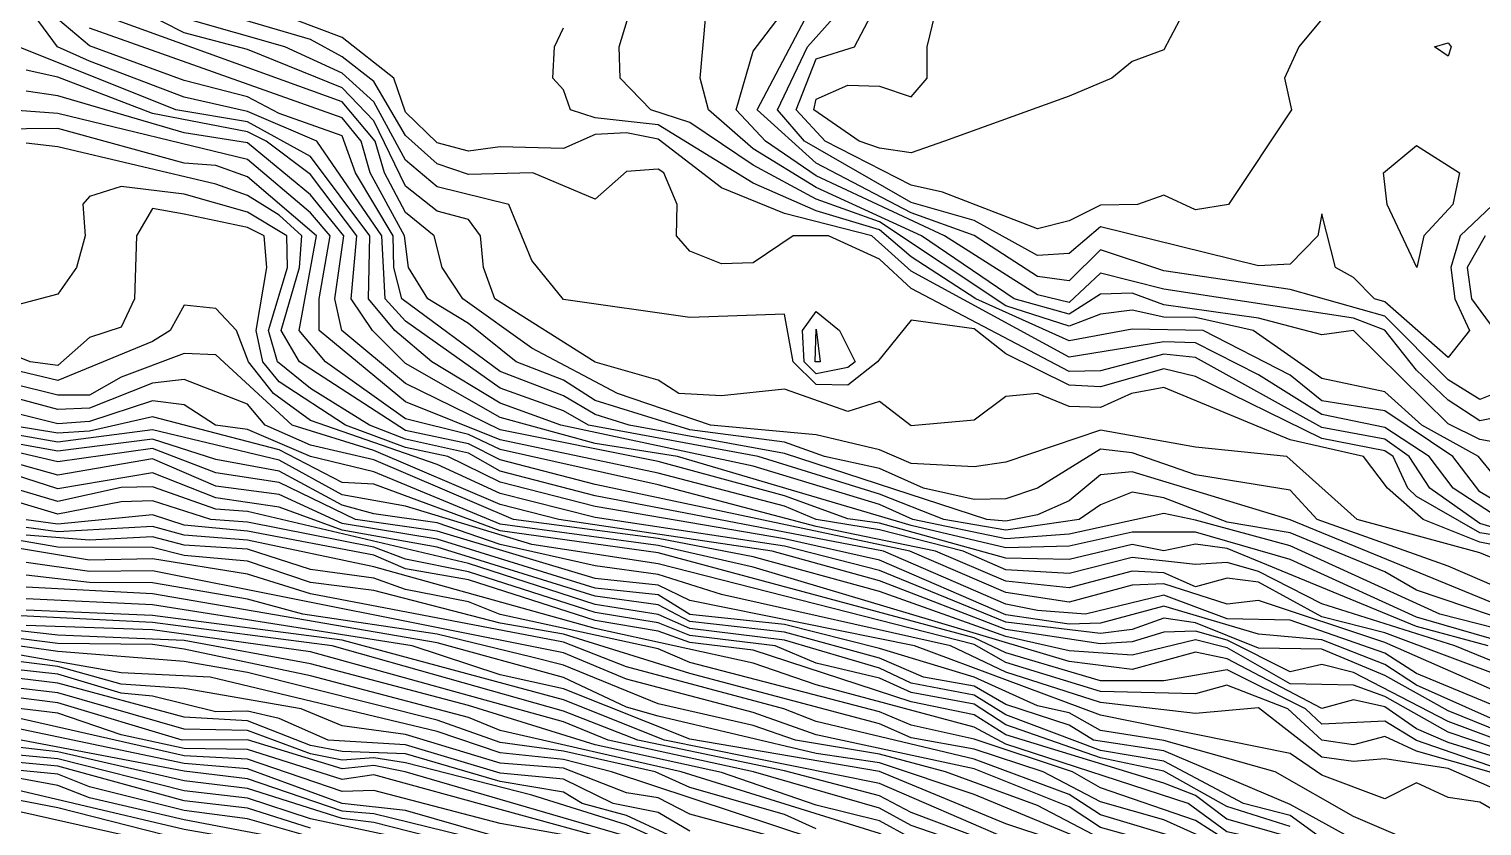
# Model space of a CAD drawing. Extents: x 2324165 to 2328366, y 427900 to 430978.
# Drawn here: x 2325860 to 2326943, y 428765 to 429358 of the extents above; entities that cross this region are included whole.
import ezdxf

# ---------------------------------------------------------------- set-up
doc = ezdxf.new("R2010")
doc.units = 0
doc.layers.add('contours', color=2, linetype='Continuous')

msp = doc.modelspace()

# ---------------------------------------------------------------- linework, layer by layer
at = {"layer": 'contours'}
for points in [[(2326959.5187, 429016.3062), (2326940.1733, 429039.7978), (2326898.0989, 429063.2896), (2326870.5437, 429088.095), (2326823.4557, 429097.9535), (2326772.2719, 429133.7652), (2326729.2798, 429143.4608), (2326705.7358, 429143.6742), (2326682.1917, 429148.8478), (2326658.6476, 429145.8653), (2326635.1034, 429136.9532), (2326588.0154, 429152.0949), (2326493.8398, 429214.678), (2326446.7518, 429231.6034), (2326399.6639, 429256.8425), (2326352.5761, 429288.5961), (2326323.5993, 429298.21), (2326300.7688, 429321.7017), (2326299.9123, 429345.1931), (2326321.2993, 429415.6669)], [(2326952.3814, 429086.7804), (2326941.176, 429082.4376), (2326917.632, 429097.0064), (2326870.5444, 429144.4924), (2326799.9124, 429164.358), (2326705.7362, 429178.1844), (2326658.6482, 429193.7461), (2326635.1038, 429170.7047), (2326611.5597, 429173.8613), (2326564.4719, 429204.5219), (2326517.3839, 429221.5175), (2326446.7521, 429258.318), (2326402.8394, 429298.2091), (2326464.5601, 429415.6652)], [(2326729.2827, 429387.921), (2326705.7381, 429342.7662), (2326682.1939, 429334.064), (2326666.8992, 429321.6974), (2326635.1054, 429308.3183), (2326542.3022, 429274.7161)], [(2326974.6222, 428969.3232), (2326941.1747, 428975.9207), (2326898.8714, 428992.8155), (2326872.38, 429016.3072), (2326854.434, 429039.7988), (2326799.9111, 429052.3545), (2326705.7351, 429091.1442), (2326681.5721, 429086.7835), (2326658.6468, 429076.3921), (2326635.1027, 429077.092), (2326611.5587, 429086.8377), (2326588.0146, 429084.4768), (2326564.4703, 429066.938), (2326517.3821, 429062.6262), (2326493.8382, 429080.7235), (2326470.294, 429073.4992), (2326423.206, 429090.0327), (2326376.1178, 429085.0706), (2326344.4624, 429086.7875), (2326329.0298, 429096.6096), (2326281.9417, 429110.2173), (2326207.3336, 429157.2632), (2326198.7998, 429180.7546), (2326196.5809, 429204.246), (2326187.7666, 429216.3271), (2326164.2226, 429222.5936), (2326140.6787, 429241.3771), (2326117.1352, 429290.0628), (2326093.5914, 429314.4646), (2326022.9594, 429343.0604), (2325975.8714, 429355.4314), (2325928.7835, 429379.3759)], [(2327035.3509, 428961.8608), (2326941.1749, 428990.0184), (2326904.0545, 429016.3068), (2326888.5399, 429039.7984), (2326870.5433, 429052.7713), (2326823.4553, 429061.4202), (2326729.2795, 429113.4912), (2326705.7354, 429116.1122), (2326658.6471, 429103.6831), (2326635.103, 429103.0792), (2326517.3833, 429165.0846), (2326493.8394, 429186.8957), (2326455.9355, 429204.243), (2326429.4864, 429204.2433), (2326399.663, 429184.0377), (2326376.1189, 429183.4266), (2326352.575, 429192.8274), (2326342.7574, 429204.2443), (2326343.1353, 429227.7357), (2326333.2362, 429251.2272), (2326329.0316, 429254.0486), (2326305.4875, 429252.2343), (2326281.9431, 429231.5241), (2326235.5895, 429251.2283), (2326187.767, 429249.8959), (2326164.223, 429257.8155), (2326140.6792, 429279.075), (2326117.1355, 429319.1733), (2326093.5917, 429337.6408), (2326070.0477, 429350.4455), (2325975.8717, 429378.238)], [(2326956.9938, 428992.8148), (2326921.2313, 429016.3066), (2326903.3579, 429039.7982), (2326870.5434, 429061.3638), (2326823.4554, 429071.1087), (2326776.3675, 429100.6772), (2326729.2796, 429124.5614), (2326705.7355, 429125.301), (2326635.1031, 429113.8336), (2326517.3834, 429177.8809), (2326488.2298, 429204.2426), (2326423.2076, 429220.9515), (2326376.1196, 429239.9269), (2326329.0319, 429276.4142), (2326305.4878, 429281.1299), (2326281.9437, 429279.8806), (2326258.3995, 429269.2631), (2326211.3113, 429270.5134), (2326187.7672, 429267.3874), (2326164.2232, 429273.6835), (2326140.6794, 429296.3088), (2326131.9755, 429321.7036), (2326093.5918, 429352.1526), (2326022.9599, 429378.6783)], [(2326988.2621, 428908.4657), (2326894.0861, 428940.1353), (2326870.5422, 428953.9978), (2326799.9102, 428982.9231), (2326752.8222, 428990.9914), (2326705.7342, 429009.09), (2326682.1901, 429013.2537), (2326658.6459, 429003.8812), (2326642.751, 428992.8185), (2326588.0134, 428984.9857), (2326541.8557, 428992.8197), (2326493.8374, 429011.705), (2326403.5492, 429039.804), (2326277.1863, 429063.2969), (2326258.3972, 429073.8724), (2326211.3092, 429090.8089), (2326140.6775, 429140.728), (2326125.6684, 429157.2641), (2326123.0621, 429204.2469), (2326074.6319, 429274.7216), (2326022.9589, 429296.9245), (2325975.8708, 429307.5709), (2325905.2389, 429334.3804), (2325881.4652, 429345.1979), (2325864.0592, 429368.6895)], [(2326988.2622, 428915.354), (2326799.9104, 428992.5711), (2326682.1903, 429028.4194), (2326658.6462, 429026.278), (2326635.1019, 429006.7985), (2326611.5577, 428996.4222), (2326588.0135, 428991.5544), (2326573.8561, 428992.8193), (2326423.2055, 429042.097), (2326307.3682, 429063.2965), (2326281.9413, 429071.1498), (2326258.3973, 429085.119), (2326211.3094, 429103.2695), (2326137.9885, 429157.264), (2326132.0637, 429180.7554), (2326131.4685, 429204.2468), (2326103.5652, 429251.2299), (2326093.591, 429278.8754), (2326046.503, 429295.5396), (2326022.959, 429307.7257), (2325975.871, 429320.0742), (2325905.239, 429345.7579), (2325881.6952, 429365.7628)], [(2326964.7186, 428958.34), (2326941.1746, 428967.9782), (2326849.89, 428992.8161), (2326797.2885, 429039.7994), (2326729.2787, 429046.9106), (2326658.6466, 429059.4777), (2326588.014, 429035.7142), (2326564.4699, 429032.1135), (2326517.3818, 429034.5928), (2326493.8378, 429044.7511), (2326446.7497, 429055.8843), (2326368.0234, 429063.2958), (2326298.7871, 429086.788), (2326234.8537, 429120.6553), (2326183.4807, 429157.2635), (2326168.0572, 429180.755), (2326162.188, 429204.2464), (2326140.6785, 429221.5654), (2326125.0061, 429251.2296), (2326118.2259, 429274.7211), (2326093.5913, 429304.0382), (2325915.0514, 429368.6889)], [(2326964.7188, 428979.1227), (2326941.1748, 428982.9696), (2326894.0869, 429010.127), (2326887.5799, 429016.307), (2326876.6197, 429039.7985), (2326870.5432, 429044.1787), (2326823.4552, 429053.2734), (2326729.2793, 429099.342), (2326705.7353, 429105.1621), (2326658.647, 429091.7879), (2326635.1029, 429092.9068), (2326588.015, 429116.32), (2326564.4711, 429134.8777), (2326517.383, 429141.3364), (2326492.3114, 429110.2771), (2326470.2943, 429093.0551), (2326446.7502, 429093.5249), (2326429.5032, 429110.2778), (2326423.2067, 429145.9483), (2326352.5744, 429143.3259), (2326258.3982, 429156.8393), (2326234.8544, 429185.7819), (2326217.6038, 429227.7372), (2326164.2228, 429240.8863), (2326140.6789, 429260.7635), (2326117.1354, 429304.1786), (2326093.5915, 429325.4348), (2326050.7884, 429345.196), (2325975.8715, 429366.3659)], [(2326964.7197, 429048.4004), (2326941.1756, 429052.5362), (2326917.6317, 429064.2656), (2326847.0002, 429133.8001), (2326823.4561, 429130.3812), (2326776.368, 429142.8677), (2326705.7359, 429152.8588), (2326682.1919, 429161.6283), (2326658.6478, 429160.7258), (2326635.1035, 429145.7809), (2326594.3514, 429157.2587), (2326525.1696, 429204.2422), (2326446.7519, 429240.2447), (2326399.664, 429269.0558), (2326366.6089, 429298.2095), (2326360.323, 429321.701), (2326364.5889, 429368.6837)], [(2326964.7199, 429071.2368), (2326941.1758, 429066.4811), (2326917.6319, 429081.7896), (2326894.088, 429104.0911), (2326870.5443, 429133.9848), (2326847.0003, 429142.8968), (2326705.736, 429164.4266), (2326658.648, 429176.3513), (2326635.1036, 429154.6085), (2326611.5596, 429160.4134), (2326542.3406, 429204.242), (2326446.752, 429248.8861), (2326408.9121, 429274.7177), (2326387.2037, 429298.2093), (2326399.6649, 429341.7884), (2326423.2093, 429372.4866)], [(2326933.612, 429133.7633), (2326917.6322, 429113.538), (2326870.5445, 429155), (2326862.6007, 429157.2555), (2326847.0007, 429173.2542), (2326833.5431, 429180.7472), (2326823.4571, 429220.6374), (2326820.4323, 429204.2387), (2326799.9126, 429183.081), (2326776.3685, 429181.8796), (2326658.6484, 429210.9921), (2326635.104, 429191.2154), (2326611.5599, 429189.5804), (2326564.4721, 429215.7176), (2326517.384, 429229.1792), (2326438.0521, 429274.7173), (2326417.9274, 429298.2089), (2326440.2061, 429345.1914), (2326461.4878, 429368.6825)], [(2326754.0574, 429227.7309), (2326729.2808, 429223.6231), (2326705.7368, 429234.5232), (2326686.0369, 429227.7317), (2326658.6486, 429227.0748), (2326635.1043, 429215.4448), (2326611.5602, 429209.5036), (2326540.9282, 429236.8825), (2326517.3842, 429241.9017), (2326453.4171, 429274.7171), (2326431.7907, 429298.2088), (2326446.753, 429336.1111), (2326475.1941, 429345.191), (2326487.7385, 429368.6822)], [(2326542.3022, 429274.7161), (2326517.3845, 429266.1247), (2326493.8404, 429269.587), (2326478.8203, 429274.7169), (2326444.9945, 429298.2086), (2326446.7527, 429306.0179), (2326470.2969, 429316.4548), (2326493.841, 429315.844), (2326517.3849, 429307.745), (2326529.3367, 429321.699), (2326529.3949, 429345.1904), (2326535.0761, 429368.6817)], [(2326826.0416, 429368.6783), (2326806.2532, 429345.1871), (2326795.7451, 429321.6959), (2326800.9785, 429298.2045), (2326754.0574, 429227.7309)], [(2326964.7184, 428937.8203), (2326917.6304, 428958.1509), (2326819.9351, 428992.8164), (2326799.9106, 429014.7061), (2326729.2785, 429026.2712), (2326682.1905, 429042.5357), (2326658.6464, 429045.3339), (2326611.5579, 429016.2948), (2326588.0137, 429008.3232), (2326564.4696, 429007.8674), (2326526.7076, 429016.3112), (2326493.8376, 429030.8892), (2326453.0037, 429039.8035), (2326423.2056, 429050.5522), (2326352.5734, 429059.6865), (2326281.9414, 429081.4549), (2326258.3975, 429096.6158), (2326223.23, 429110.2803), (2326187.7657, 429138.9917), (2326157.3359, 429157.2638), (2326142.8586, 429180.7553), (2326139.875, 429204.2467), (2326114.4042, 429251.2297), (2326107.76, 429274.7212), (2326093.5911, 429292.2923), (2325905.2392, 429358.9361)], [(2326975.942, 428992.8146), (2326941.1752, 429013.4223), (2326921.0191, 429039.798), (2326870.5436, 429073.8488), (2326823.4555, 429081.2564), (2326799.9116, 429100.3857), (2326735.1384, 429133.7656), (2326682.1916, 429134.6383), (2326635.1033, 429125.9951), (2326565.6766, 429157.259), (2326517.3836, 429188.6313), (2326493.8397, 429208.7748), (2326446.7517, 429222.9595), (2326399.6637, 429243.5211), (2326329.032, 429286.9071), (2326281.9439, 429292.1926), (2326263.665, 429298.2107), (2326258.4, 429313.0074), (2326250.5756, 429321.7023), (2326251.8591, 429345.1936), (2326258.4005, 429359.1586)], [(2327120.853, 428898.8474), (2327105.9823, 428888.1211), (2327058.8941, 428886.5818), (2327035.3501, 428890.8303), (2326911.4624, 428922.3412), (2326799.9101, 428973.2751), (2326729.2781, 428992.3405), (2326705.7341, 428997.4887), (2326635.1016, 428981.8808), (2326588.0134, 428978.417), (2326518.834, 428992.8199), (2326493.8373, 429004.1279), (2326399.6613, 429032.7549), (2326256.5507, 429063.2971), (2326211.3091, 429079.5353), (2326160.303, 429110.281), (2326132.7315, 429133.7727), (2326113.1719, 429157.2643), (2326114.2601, 429204.247), (2326070.0467, 429263.4824), (2326022.9588, 429289.3103), (2325969.5029, 429298.2142), (2325852.3212, 429345.1983)], [(2326919.753, 429345.1858), (2326917.6349, 429338.1477), (2326907.4486, 429345.1859), (2326917.635, 429347.992), (2326919.753, 429345.1858)], [(2327090.6387, 428875.3564), (2327058.894, 428876.2886), (2327011.8059, 428886.1553), (2326894.0859, 428920.0645), (2326799.91, 428963.0932), (2326729.278, 428983.4261), (2326682.1898, 428983.458), (2326635.1015, 428973.0324), (2326588.0133, 428971.8483), (2326517.3812, 428988.3219), (2326343.3528, 429039.8047), (2326281.941, 429049.6294), (2326211.309, 429068.8272), (2326140.6772, 429109.1671), (2326116.1501, 429133.7729), (2326100.2777, 429157.2644), (2326104.5125, 429204.2471), (2326070.0465, 429249.8525), (2326037.0269, 429274.722), (2326022.9587, 429281.6962), (2325952.3266, 429295.4403), (2325881.6947, 429322.4389), (2325858.1506, 429327.7616)], [(2326947.304, 428898.8495), (2326894.0858, 428913.161), (2326752.8219, 428971.2136), (2326729.2779, 428974.5117), (2326705.7337, 428969.5509), (2326682.1897, 428974.1638), (2326635.1014, 428963.188), (2326588.0132, 428964.0566), (2326493.8371, 428990.2607), (2326470.2931, 428993.4631), (2326423.2051, 429010.456), (2326329.029, 429036.049), (2326211.3089, 429059.7278), (2326140.677, 429094.2809), (2326093.3207, 429133.7731), (2326087.9795, 429157.2646), (2326094.7648, 429204.2472), (2326070.0464, 429234.8592), (2326022.9586, 429273.6662), (2325975.8705, 429281.1124), (2325881.6945, 429308.676), (2325858.1504, 429311.9437)], [(2326988.2617, 428871.8314), (2326922.4647, 428898.8497), (2326823.4537, 428929.9941), (2326776.3658, 428954.1143), (2326752.8218, 428960.9096), (2326729.2777, 428959.333), (2326682.1896, 428964.4737), (2326635.1013, 428952.6259), (2326588.0131, 428955.5036), (2326556.1606, 428969.3281), (2326493.8371, 428985.2186), (2326446.7938, 428992.8208), (2326423.205, 429002.774), (2326329.0289, 429027.3863), (2326211.3088, 429052.3462), (2326140.6768, 429080.4887), (2326076.3461, 429133.7733), (2326076.3237, 429157.2647), (2326084.6245, 429204.2474), (2326070.0462, 429221.4299), (2326022.9585, 429261.1062), (2325881.6943, 429295.4439), (2325811.0621, 429300.5815)], [(2327011.8056, 428855.6608), (2326870.5416, 428908.3659), (2326823.4536, 428920.3662), (2326776.3657, 428946.1687), (2326752.8217, 428949.1165), (2326729.2775, 428942.844), (2326705.7335, 428953.1559), (2326682.1895, 428954.3539), (2326635.1011, 428942.0397), (2326588.013, 428946.9506), (2326535.5936, 428969.3284), (2326446.7489, 428987.6381), (2326329.0288, 429018.7235), (2326211.3087, 429044.9646), (2326187.7647, 429056.3337), (2326140.6767, 429067.8047), (2326081.1662, 429110.2819), (2326061.5512, 429133.7735), (2326074.4305, 429204.2475), (2326022.9583, 429248.2607), (2325999.4143, 429256.611), (2325975.8703, 429258.4697), (2325881.6942, 429284.3157), (2325811.0619, 429283.5071)], [(2326964.7174, 428859.895), (2326870.5416, 428901.1848), (2326776.3656, 428932.6176), (2326752.8214, 428929.7443), (2326705.7334, 428944.9864), (2326682.1893, 428943.855), (2326635.101, 428931.4102), (2326588.0129, 428938.4315), (2326516.492, 428969.3286), (2326281.9407, 429018.8637), (2326211.3086, 429037.3058), (2326187.7647, 429049.3332), (2326140.6766, 429059.2139), (2326061.6961, 429110.2821), (2326048.0429, 429133.7737), (2326061.6773, 429180.7562), (2326063.5866, 429204.2476), (2326046.5021, 429219.7101), (2326022.9582, 429234.3648), (2325999.4142, 429242.6514), (2325881.6941, 429270.5431), (2325858.15, 429273.226)], [(2326894.2225, 429180.7465), (2326872.1412, 429227.7295), (2326869.3926, 429251.2209), (2326894.09, 429271.5356), (2326926.1044, 429251.2203), (2326920.982, 429227.7289), (2326899.4887, 429204.2378), (2326894.2225, 429180.7465)], [(2326988.2613, 428839.1373), (2326894.0854, 428878.1182), (2326870.5415, 428893.2506), (2326799.9095, 428917.7845), (2326752.8213, 428918.8266), (2326705.7333, 428936.6275), (2326647.3978, 428922.3443), (2326611.5568, 428924.9943), (2326588.0128, 428929.9176), (2326496.8169, 428969.3288), (2326281.9406, 429010.5987), (2326211.3085, 429029.0039), (2326187.7646, 429042.3327), (2326140.6765, 429052.8785), (2326113.9673, 429063.2988), (2326070.0447, 429090.5564), (2326045.4586, 429110.2823), (2326038.5342, 429133.7738), (2326052.7502, 429180.7564), (2326052.2523, 429204.2477), (2326022.958, 429221.8299), (2325975.87, 429235.4065), (2325928.7819, 429240.9778), (2325905.2377, 429233.5557), (2325900.2659, 429227.7409), (2325902.0104, 429204.2495), (2325895.7169, 429180.7582), (2325881.6928, 429160.705), (2325834.6044, 429148.4349)], [(2326964.7219, 429240.4875), (2326926.4687, 429204.2375), (2326919.5636, 429180.7462), (2326922.5892, 429157.2548), (2326933.612, 429133.7633)], [(2326988.2612, 428827.3784), (2326894.0853, 428869.5265), (2326870.5414, 428884.9537), (2326823.4534, 428903.2574), (2326776.3653, 428907.4508), (2326705.7332, 428928.2685), (2326658.6449, 428915.655), (2326635.1008, 428914.9893), (2326588.0127, 428921.754), (2326493.8368, 428962.7179), (2326423.2047, 428978.4389), (2326281.9405, 429002.5357), (2326211.3084, 429020.702), (2326172.2983, 429039.8067), (2326140.6764, 429046.5431), (2326096.0506, 429063.299), (2326046.5006, 429095.5519), (2326034.5422, 429110.2825), (2326029.5408, 429133.7739), (2326037.3373, 429180.7565), (2326035.4475, 429204.2479), (2326022.9579, 429210.5351), (2325975.8698, 429220.3477), (2325952.3258, 429224.5196), (2325940.4217, 429204.249), (2325938.6971, 429157.2663), (2325928.7807, 429136.3075), (2325905.2365, 429128.404), (2325881.6921, 429107.6422), (2325861.0681, 429110.2845), (2325834.6041, 429121.1359)], [(2326945.1572, 429204.2373), (2326931.7903, 429180.7461), (2326934.8873, 429157.2547), (2326952.2569, 429133.7631)], [(2326988.2611, 428821.7751), (2326917.6292, 428850.3878), (2326870.5413, 428876.6568), (2326823.4533, 428896.2803), (2326776.3652, 428897.1434), (2326729.2772, 428915.9263), (2326705.7331, 428919.3105), (2326682.1889, 428910.8347), (2326658.6448, 428907.9257), (2326588.0126, 428916.4084), (2326493.8367, 428954.9269), (2326423.2047, 428973.1208), (2326281.9404, 428994.4727), (2326211.3083, 429012.3594), (2326164.2204, 429033.817), (2326070.0444, 429066.6813), (2326042.4524, 429086.791), (2326023.6258, 429110.2826), (2326014.8557, 429133.7741), (2325999.4131, 429150.0699), (2325975.869, 429152.5325), (2325965.3015, 429133.7746), (2325952.3246, 429125.5616), (2325881.692, 429096.5093), (2325763.9719, 429124.5869)], [(2326475.6722, 429110.2773), (2326470.2944, 429106.0707), (2326446.7503, 429101.5148), (2326437.729, 429110.2777), (2326436.4993, 429133.7691), (2326446.7508, 429147.8214), (2326463.9825, 429133.7688), (2326475.6722, 429110.2773)], [(2326449.6944, 429110.2776), (2326445.9547, 429110.2776), (2326446.7507, 429134.7629), (2326449.6944, 429110.2776)], [(2326988.261, 428816.1718), (2326917.6291, 428842.4347), (2326846.9972, 428879.0022), (2326823.4532, 428884.9722), (2326799.909, 428879.5199), (2326752.8211, 428903.0348), (2326729.2771, 428909.6245), (2326705.733, 428908.8944), (2326682.1888, 428901.8524), (2326658.6447, 428900.1965), (2326588.0126, 428911.0627), (2326493.8366, 428947.1359), (2326414.002, 428969.3298), (2326254.8905, 428992.823), (2326211.3082, 429003.9712), (2326117.1323, 429044.2648), (2326056.3078, 429063.2995), (2325999.4127, 429115.7198), (2325975.8686, 429116.6887), (2325928.7802, 429098.8793), (2325905.236, 429085.5114), (2325881.6919, 429085.4348), (2325740.4278, 429120.5754)], [(2326988.261, 428810.5686), (2326917.629, 428834.4817), (2326870.5411, 428861.1135), (2326846.9971, 428869.5886), (2326799.9089, 428870.5547), (2326752.8211, 428897.1901), (2326729.277, 428903.3226), (2326682.1887, 428891.7436), (2326635.1006, 428895.0024), (2326588.0125, 428905.7171), (2326493.8365, 428939.1661), (2326399.6605, 428965.0822), (2326329.0284, 428978.6568), (2326221.2799, 428992.8234), (2326117.1322, 429037.4763), (2326070.0442, 429048.4143), (2326036.2219, 429063.2997), (2326022.9564, 429078.8896), (2325975.8684, 429097.1297), (2325952.3243, 429094.3745), (2325905.2359, 429075.7405), (2325881.6918, 429074.7605), (2325740.4277, 429112.9498)], [(2327088.7058, 428757.8996), (2327082.4367, 428755.0286), (2327058.8926, 428756.0181), (2326964.7164, 428768.5723), (2326941.1724, 428782.1993), (2326917.6284, 428785.7672), (2326894.0844, 428796.618), (2326870.5402, 428784.652), (2326823.4522, 428802.3253), (2326799.9083, 428818.4781), (2326658.6441, 428847.0718), (2326519.9984, 428898.8545), (2326352.5719, 428932.537), (2326329.028, 428943.9808), (2326281.9398, 428948.9931), (2326164.2198, 428984.3157), (2326103.3719, 428992.8248), (2326046.4998, 429020.4723), (2325999.4117, 429027.6594), (2325952.3237, 429045.687), (2325881.6913, 429035.9018), (2325716.8831, 429074.473)], [(2326988.2609, 428804.9653), (2326917.6289, 428826.8628), (2326894.0849, 428836.831), (2326870.541, 428853.3864), (2326846.997, 428858.4751), (2326823.4528, 428852.157), (2326752.821, 428889.0981), (2326729.2769, 428894.1101), (2326682.1886, 428881.0701), (2326635.1005, 428887.0369), (2326399.6604, 428957.3941), (2326329.0283, 428973.5697), (2326211.308, 428989.4455), (2326117.1321, 429028.3731), (2326070.0441, 429039.7333), (2326022.9561, 429060.0587), (2325999.1327, 429063.3001), (2325975.8682, 429078.3357), (2325952.3241, 429081.4321), (2325905.2358, 429065.9695), (2325881.6916, 429064.0862), (2325811.0596, 429081.8385)], [(2327106.1225, 428781.3907), (2327082.4369, 428775.3405), (2327058.8928, 428774.4923), (2326988.2607, 428786.351), (2326948.1463, 428804.884), (2326894.0847, 428820.2142), (2326870.5407, 428831.2735), (2326846.9966, 428824.9492), (2326823.4525, 428828.5719), (2326798.253, 428851.8685), (2326752.8207, 428869.5082), (2326729.2766, 428862.9246), (2326658.6443, 428864.6611), (2326588.0123, 428886.4224), (2326564.4684, 428899.6542), (2326329.0282, 428959.9206), (2326234.852, 428974.2434), (2326140.6759, 429002.8559), (2326093.5878, 429011.2485), (2326046.5, 429037.2218), (2325952.3239, 429059.7554), (2325881.6915, 429050.5107), (2325811.0593, 429062.9001)], [(2327156.6536, 428804.8815), (2327105.9812, 428788.2038), (2327082.437, 428784.2011), (2327058.8929, 428783.1502), (2326988.2608, 428795.6854), (2326894.0848, 428828.2421), (2326870.5409, 428842.6928), (2326823.4527, 428840.304), (2326811.2661, 428851.8683), (2326752.8209, 428881.0061), (2326705.7326, 428872.7089), (2326658.6444, 428872.7806), (2326588.0124, 428893.6664), (2326564.4684, 428904.6509), (2326329.0282, 428967.986), (2326211.308, 428984.4114), (2326117.132, 429019.2698), (2326093.5879, 429020.3908), (2326046.5001, 429044.9091), (2325952.324, 429069.3122), (2325905.2357, 429058.6334), (2325881.6916, 429057.1501), (2325834.6035, 429064.9943)], [(2326894.0839, 428751.5891), (2326846.996, 428771.682), (2326788.6355, 428804.8858), (2326705.7321, 428828.2567), (2326658.644, 428835.7725), (2326635.1, 428848.8129), (2326611.556, 428854.1197), (2326564.4681, 428875.4944), (2326493.8361, 428896.8746), (2326423.204, 428914.6462), (2326352.5718, 428922.0373), (2326329.0279, 428936.6668), (2326281.9398, 428941.7852), (2326164.2197, 428978.2766), (2326093.5876, 428990.0051), (2326046.4997, 429011.5595), (2325999.4116, 429017.7632), (2325952.3236, 429038.0941), (2325881.6912, 429025.8378), (2325787.5151, 429052.2244)], [(2326988.2606, 428776.3587), (2326917.6286, 428807.3197), (2326870.5406, 428814.5921), (2326846.9964, 428812.486), (2326823.4524, 428815.7662), (2326776.3646, 428852.5637), (2326729.2764, 428848.3907), (2326658.6442, 428856.5416), (2326588.0122, 428879.1783), (2326546.7402, 428898.8541), (2326376.1161, 428937.1332), (2326329.0281, 428951.8552), (2326281.94, 428958.4472), (2326211.3079, 428974.3433), (2326164.2199, 428990.3549), (2326117.1318, 428997.2341), (2326093.5878, 429003.6847), (2326046.4999, 429028.847), (2325999.4118, 429037.5557), (2325952.3238, 429052.7212), (2325881.6914, 429043.8712), (2325811.0593, 429056.4936)], [(2326840.963, 428757.9025), (2326799.9079, 428780.6104), (2326705.732, 428820.6024), (2326653.4697, 428828.3788), (2326635.0999, 428839.6377), (2326588.0119, 428855.1755), (2326564.468, 428868.7101), (2326526.7597, 428875.363), (2326493.836, 428889.5115), (2326423.2039, 428908.839), (2326352.5717, 428916.8427), (2326329.0278, 428929.3529), (2326281.9397, 428935.7015), (2326164.2197, 428972.2375), (2326093.5875, 428985.0075), (2326046.4996, 429002.1166), (2325999.4115, 429009.0611), (2325952.3235, 429027.6624), (2325881.6911, 429015.8045), (2325787.5151, 429046.0593)], [(2326823.4517, 428755.2023), (2326799.9078, 428772.3248), (2326765.1208, 428781.3947), (2326705.7319, 428812.9481), (2326658.6438, 428820.8349), (2326588.0118, 428847.3932), (2326564.4679, 428861.9493), (2326517.3798, 428870.8442), (2326493.8359, 428882.1484), (2326423.2039, 428903.0318), (2326352.5717, 428911.6481), (2326329.0277, 428922.0857), (2326281.9396, 428929.6178), (2326187.7636, 428959.9987), (2326022.9554, 428998.8322), (2325999.4114, 429000.5634), (2325952.3234, 429017.2307), (2325928.7793, 429016.6608), (2325881.691, 429006.3101), (2325811.0589, 429027.1588)], [(2326799.9077, 428764.0392), (2326752.8197, 428779.1057), (2326705.7318, 428805.2938), (2326658.6437, 428815.2287), (2326588.0118, 428839.8694), (2326564.4678, 428855.1884), (2326517.3798, 428863.914), (2326493.8358, 428874.71), (2326446.7477, 428885.8929), (2326416.0515, 428898.8557), (2326352.5716, 428906.4535), (2326329.0276, 428915.8768), (2326281.9395, 428923.534), (2326187.7635, 428953.9546), (2326140.6755, 428963.3247), (2326117.1315, 428972.2713), (2326022.9553, 428990.8869), (2325995.5859, 428992.8261), (2325952.3232, 429006.7695), (2325928.7791, 429006.1519), (2325881.6909, 428996.8156), (2325811.0588, 429018.0954)], [(2327109.5314, 428640.4425), (2327058.8912, 428637.7362), (2327011.8033, 428657.0193), (2326898.7475, 428687.4277), (2326830.66, 428734.4112), (2326799.9075, 428749.6422), (2326752.8195, 428760.2826), (2326723.7747, 428781.3952), (2326588.0116, 428825.3828), (2326564.4676, 428838.2214), (2326446.7476, 428869.5954), (2326399.6596, 428885.9261), (2326281.9394, 428911.5676), (2326117.1313, 428957.7568), (2326022.9552, 428977.5462), (2325975.867, 428981.3294), (2325952.323, 428987.644), (2325881.6907, 428983.7939), (2325858.1466, 428986.9151)], [(2326799.9076, 428756.2015), (2326752.8196, 428769.6942), (2326729.2757, 428787.3287), (2326705.7317, 428796.4451), (2326588.0117, 428832.3455), (2326564.4677, 428847.2649), (2326517.3797, 428856.9838), (2326399.6597, 428895.4589), (2326352.5716, 428901.2589), (2326329.0276, 428909.6678), (2326281.9395, 428917.54), (2326187.7635, 428947.9106), (2326140.6754, 428956.1358), (2326117.1314, 428966.392), (2326022.9553, 428984.2166), (2325975.8671, 428988.8009), (2325952.3231, 428996.3054), (2325881.6908, 428989.5115), (2325858.1467, 428992.5679)], [(2326752.8193, 428747.9312), (2326705.7314, 428769.0076), (2326658.6434, 428782.44), (2326615.7548, 428804.8879), (2326564.4674, 428821.7093), (2326517.3794, 428830.1653), (2326493.8354, 428840.7705), (2326352.5713, 428878.21), (2326258.3953, 428907.3924), (2326211.3072, 428915.6492), (2326117.1311, 428939.9445), (2326070.043, 428946.0623), (2326022.955, 428961.8821), (2325975.8669, 428966.0643), (2325952.3228, 428972.1167), (2325881.6906, 428972.3587), (2325811.0584, 428984.4728)], [(2327085.3947, 428616.9514), (2327035.3469, 428618.6996), (2326988.2589, 428631.5732), (2326870.539, 428681.5164), (2326847.7358, 428687.4283), (2326799.9073, 428728.2155), (2326786.919, 428734.4117), (2326658.6432, 428772.8451), (2326635.0993, 428787.8967), (2326564.4674, 428814.3931), (2326446.7472, 428842.3814), (2326422.6315, 428851.8729), (2326305.4832, 428883.1526), (2326258.3952, 428901.4637), (2326070.0429, 428937.6229), (2326022.9549, 428952.1901), (2325952.3227, 428963.6117), (2325905.2345, 428962.4823), (2325811.0584, 428978.2538)], [(2326752.8194, 428753.6387), (2326729.2755, 428768.7269), (2326658.6435, 428792.8546), (2326637.6776, 428804.8876), (2326564.4675, 428829.1778), (2326517.3795, 428839.7599), (2326493.8355, 428849.6083), (2326352.5714, 428886.3465), (2326329.0274, 428896.4905), (2326211.3073, 428922.1366), (2326187.7633, 428931.593), (2326140.6752, 428940.8245), (2326117.1312, 428949.1216), (2326070.0431, 428955.6723), (2326022.9551, 428970.8759), (2325975.8669, 428973.8579), (2325952.3229, 428979.8803), (2325905.2347, 428977.4113), (2325858.1466, 428981.2623)], [(2327112.2527, 428616.9511), (2327035.3468, 428613.1122), (2326988.2588, 428621.7967), (2326870.5389, 428675.3159), (2326835.0528, 428687.4284), (2326799.9072, 428719.0765), (2326776.3632, 428730.5524), (2326658.6431, 428763.3415), (2326635.0992, 428778.7541), (2326564.4673, 428807.077), (2326446.7471, 428832.5513), (2326399.6591, 428849.1633), (2326305.4831, 428873.8221), (2326258.3951, 428893.6588), (2325952.3226, 428954.6929), (2325905.2344, 428954.2544), (2325858.1463, 428960.9391)], [(2326658.643, 428755.2338), (2326611.5551, 428779.7899), (2326543.0751, 428804.8887), (2326493.8351, 428818.1015), (2326431.2852, 428828.3814), (2326399.659, 428839.4415), (2326329.0269, 428855.4834), (2326258.395, 428884.3823), (2326234.851, 428890.3414), (2326164.2189, 428907.3763), (2326064.2432, 428922.3512), (2326022.9547, 428933.4495), (2325952.3225, 428945.7793), (2325905.2343, 428946.0266), (2325858.1462, 428951.5066)], [(2327197.4019, 428616.9501), (2327035.3467, 428598.5793), (2326988.2585, 428602.9699), (2326936.9367, 428616.9531), (2326894.0825, 428635.2182), (2326870.5387, 428653.4292), (2326823.4507, 428673.9117), (2326776.3629, 428704.233), (2326695.3245, 428734.4128), (2326658.6429, 428742.7508), (2326588.0109, 428766.0421), (2326493.835, 428805.2372), (2326352.5707, 428829.2134), (2326258.3948, 428866.8076), (2326211.3067, 428877.1101), (2326145.7269, 428898.8588), (2325952.3223, 428929.2664), (2325858.146, 428933.8242)], [(2327163.0607, 428616.9505), (2327105.9791, 428608.3251), (2327035.3467, 428603.4236), (2326988.2586, 428608.5529), (2326894.0827, 428644.5797), (2326870.5388, 428662.4502), (2326823.4508, 428680.4778), (2326799.9069, 428700.6713), (2326776.363, 428713.3606), (2326718.6674, 428734.4125), (2326658.643, 428748.9923), (2326564.4671, 428788.0536), (2326493.8351, 428811.6693), (2326446.747, 428818.5362), (2326329.0268, 428846.3071), (2326305.4828, 428853.0425), (2326258.3949, 428875.1325), (2326164.2188, 428901.1153), (2325952.3224, 428937.5229), (2325858.1461, 428942.4118)], [(2327053.8102, 428593.4604), (2327035.3465, 428587.0542), (2326988.2584, 428591.2735), (2326894.0823, 428616.6432), (2326870.5385, 428635.3949), (2326823.4506, 428659.5667), (2326799.9067, 428677.8108), (2326729.2747, 428701.5361), (2326635.0988, 428739.1687), (2326588.0107, 428747.9673), (2326517.3787, 428774.5463), (2326493.8348, 428786.9812), (2326423.2027, 428805.6924), (2326313.7434, 428828.3828), (2326258.3946, 428850.2096), (2326086.1917, 428898.8595), (2325952.3222, 428916.0676), (2325829.0369, 428922.3539)], [(2327258.6612, 428616.9494), (2327035.3466, 428593.735), (2326988.2585, 428597.387), (2326917.6264, 428615.7471), (2326894.0824, 428625.8612), (2326870.5386, 428644.4081), (2326823.4506, 428667.3456), (2326799.9068, 428683.9409), (2326752.8188, 428704.5964), (2326729.2748, 428709.598), (2326682.1868, 428730.8984), (2326635.0988, 428746.0621), (2326588.0108, 428755.4645), (2326493.8349, 428796.1841), (2326333.7535, 428828.3825), (2326258.3947, 428858.4826), (2326093.5866, 428902.9475), (2325952.3222, 428921.4735), (2325858.1459, 428925.2366)], [(2326517.3785, 428755.5035), (2326493.8346, 428768.3149), (2326446.7465, 428780.1071), (2326376.1145, 428804.3966), (2326281.9384, 428824.9301), (2326187.7624, 428854.3783), (2326070.0423, 428885.3048), (2325975.8661, 428902.716), (2325881.6898, 428906.8174), (2325811.0576, 428914.7057)], [(2327101.8902, 428593.4598), (2327058.8906, 428588.2274), (2327035.3465, 428580.2631), (2326988.2583, 428583.903), (2326894.0823, 428610.1807), (2326870.5384, 428626.3879), (2326823.4505, 428650.479), (2326799.9066, 428671.6806), (2326705.7306, 428701.787), (2326635.0987, 428731.6701), (2326588.0106, 428740.4701), (2326517.3786, 428764.7933), (2326493.8347, 428777.7047), (2326399.9525, 428804.8904), (2326291.6468, 428828.383), (2326258.3945, 428842.1361), (2326070.0424, 428894.2933), (2325952.3221, 428910.6618), (2325858.1458, 428913.8246)], [(2326446.7462, 428754.5333), (2326294.1801, 428804.8916), (2326258.3942, 428813.9884), (2326211.306, 428819.0195), (2326164.2181, 428835.0172), (2325995.1033, 428875.3692), (2325928.7777, 428878.7046), (2325811.0574, 428899.1953)], [(2326446.7463, 428762.4033), (2326423.2023, 428773.0174), (2326352.5703, 428793.2419), (2326326.8451, 428804.8912), (2326258.3942, 428820.2565), (2326211.3061, 428826.6922), (2326164.2182, 428843.5126), (2326022.954, 428878.9806), (2325975.8659, 428887.1908), (2325881.6897, 428894.6233), (2325811.0575, 428904.3655)], [(2327046.0245, 428569.9691), (2327035.3463, 428566.4037), (2326988.2581, 428569.0236), (2326941.1701, 428579.7937), (2326894.0821, 428597.2556), (2326823.4503, 428633.7793), (2326799.9064, 428657.7192), (2326787.7067, 428663.9376), (2326697.8496, 428687.43), (2326635.0985, 428713.9811), (2326588.0104, 428724.3795), (2326564.4664, 428736.0471), (2326517.3784, 428747.3269), (2326493.8344, 428758.9252), (2326346.1656, 428804.891), (2326211.3062, 428835.5921), (2326187.7623, 428845.4187), (2326070.0422, 428876.3163), (2325975.866, 428896.4085), (2325952.322, 428899.8501), (2325881.6897, 428900.4634), (2325811.0576, 428909.5356)], [(2326446.7461, 428747.6768), (2326352.5701, 428773.3978), (2326329.0261, 428785.6367), (2326305.4821, 428789.2817), (2326258.3941, 428807.7203), (2326211.306, 428811.3468), (2326140.6739, 428832.5939), (2326093.5858, 428839.0675), (2326063.0428, 428851.8771), (2325975.8657, 428866.9869), (2325928.7776, 428870.3304), (2325881.6895, 428883.2892), (2325811.0574, 428892.3224)], [(2326336.3277, 428757.9084), (2326305.4819, 428772.4271), (2326272.2772, 428781.4005), (2326258.3939, 428789.7611), (2326211.3058, 428797.6064), (2326140.6738, 428818.3352), (2326093.5856, 428819.9497), (2326070.0416, 428824.5554), (2326022.9536, 428842.8911), (2325975.8654, 428845.6124), (2325881.6894, 428870.9809), (2325787.5131, 428882.3975)], [(2326352.5699, 428760.6401), (2326329.026, 428774.6451), (2326295.4804, 428781.4002), (2326258.394, 428799.5307), (2326211.3059, 428803.8941), (2326140.6738, 428825.0756), (2326082.9947, 428828.3855), (2326046.4977, 428844.6162), (2326022.9537, 428850.0073), (2325999.4096, 428849.5458), (2325952.3215, 428861.2648), (2325928.7775, 428863.3941), (2325881.6895, 428877.6222), (2325811.0573, 428885.3324)], [(2326329.0257, 428749.9824), (2326140.5059, 428804.8934), (2326117.1296, 428809.5151), (2326093.5855, 428807.131), (2326022.9534, 428828.6586), (2325974.2015, 428828.3867), (2325881.6892, 428856.4137), (2325763.9689, 428871.2927)], [(2327012.0724, 428522.9868), (2326964.7135, 428518.603), (2326894.0814, 428536.0784), (2326823.4497, 428587.3067), (2326776.3618, 428613.4867), (2326752.8178, 428620.3294), (2326729.2739, 428638.8788), (2326705.7298, 428637.3415), (2326658.6419, 428657.3308), (2326564.4658, 428684.139), (2326534.5105, 428687.432), (2326399.6579, 428743.7085), (2326329.0258, 428754.7957), (2326305.4818, 428765.5181), (2326234.8498, 428787.553), (2326140.6737, 428811.5948), (2326117.1296, 428815.2423), (2326093.5855, 428813.5404), (2326070.0415, 428818.3109), (2326022.9535, 428835.7749), (2325975.8653, 428836.7461), (2325881.6893, 428863.6973), (2325782.2058, 428875.3717)], [(2326305.4816, 428750.941), (2326117.1295, 428802.6373), (2326093.5854, 428799.1134), (2326022.9533, 428821.4471), (2325975.8652, 428822.3855), (2325928.7771, 428832.482), (2325881.6891, 428848.6818), (2325763.9688, 428862.8018)], [(2326258.3935, 428757.9539), (2326211.3054, 428766.3969), (2326117.1294, 428790.9511), (2326093.5853, 428790.2336), (2326022.9533, 428814.2318), (2325975.8651, 428816.7088), (2325834.6009, 428848.8514)], [(2326305.4812, 428719.1237), (2326117.1291, 428767.1797), (2326093.585, 428770.0427), (2326022.953, 428792.5185), (2325975.8649, 428798.1137), (2325881.6888, 428819.83), (2325740.4244, 428835.8491)], [(2327085.5229, 428499.4946), (2327011.8014, 428496.0745), (2326941.1692, 428502.6178), (2326894.0811, 428513.225), (2326846.9932, 428536.8922), (2326799.9055, 428573.7964), (2326729.2736, 428607.0989), (2326658.6415, 428625.2244), (2326625.9625, 428640.4481), (2326588.0096, 428651.9668), (2326564.4656, 428665.9696), (2326517.3775, 428672.2371), (2326493.8335, 428681.1359), (2326446.7454, 428688.3457), (2326406.0129, 428710.9248), (2326334.5734, 428734.417), (2326305.4814, 428735.4333), (2326258.3934, 428749.0631), (2326203.887, 428757.9099), (2326140.6733, 428775.9782), (2326093.5852, 428781.3715), (2326022.9532, 428807.0165), (2325975.865, 428811.0321), (2325834.6008, 428840.5888)], [(2326187.7611, 428744.7372), (2326070.0409, 428769.7799), (2326022.9529, 428785.2638), (2325975.8648, 428790.734), (2325881.6887, 428814.4962), (2325740.4243, 428827.8302)], [(2326305.4813, 428727.3066), (2326117.1292, 428773.6952), (2326093.5851, 428775.7071), (2326022.9531, 428799.7733), (2325975.865, 428805.3554), (2325834.6007, 428832.3262)], [(2326070.0408, 428756.4455), (2326022.9527, 428769.9344), (2325975.8646, 428776.1561), (2325905.2326, 428793.7692), (2325881.6886, 428803.2154), (2325740.4242, 428816.9115)], [(2326070.0408, 428762.9562), (2326022.9528, 428777.7477), (2325975.8647, 428783.3543), (2325881.6887, 428809.1624), (2325740.4243, 428822.3708)], [(2327529.7708, 428450.45), (2327506.2266, 428439.4259), (2327435.5943, 428438.4091), (2327223.6979, 428471.5693), (2327153.0656, 428467.5447), (2327082.4332, 428454.275), (2327011.8008, 428450.1447), (2326941.1687, 428458.252), (2326894.0806, 428472.7078), (2326823.4488, 428506.847), (2326729.2731, 428564.0291), (2326682.185, 428573.5639), (2326634.126, 428593.4653), (2326517.3769, 428623.2167), (2326493.833, 428633.9479), (2326446.7449, 428646.4921), (2326409.8777, 428663.942), (2326234.8488, 428701.5437), (2326158.6373, 428734.4191), (2325975.8646, 428769.023), (2325905.2325, 428785.6413), (2325881.6885, 428794.8191), (2325826.1922, 428804.8971)], [(2327520.8186, 428429.0154), (2327506.2264, 428424.1523), (2327412.0501, 428424.4273), (2327270.7858, 428450.7858), (2327223.6977, 428456.3548), (2327011.8007, 428440.6491), (2326917.6245, 428450.4998), (2326846.9925, 428479.731), (2326799.9047, 428509.536), (2326729.2728, 428541.9064), (2326682.1848, 428553.7286), (2326635.0968, 428575.0753), (2326564.4648, 428599.1533), (2326517.3768, 428607.8558), (2326446.7447, 428628.1769), (2326423.2008, 428640.1485), (2326350.1656, 428663.9427), (2326305.4807, 428675.9304), (2326230.6495, 428687.4355), (2326117.1287, 428732.5941), (2325960.743, 428757.9128), (2325881.6883, 428778.0442), (2325787.5121, 428796.2626)], [(2327553.3149, 428447.1989), (2327506.2265, 428432.3098), (2327435.5943, 428431.8477), (2327223.6978, 428463.9621), (2327153.0655, 428460.0448), (2327058.889, 428447.1125), (2327011.8008, 428445.3969), (2326934.2884, 428452.5136), (2326894.0806, 428465.5379), (2326846.9926, 428487.8199), (2326729.2729, 428553.346), (2326682.1849, 428563.5542), (2326635.0969, 428584.1149), (2326564.4649, 428605.9775), (2326517.3768, 428614.6308), (2326493.8329, 428624.6663), (2326446.7448, 428637.2061), (2326399.6569, 428657.8289), (2326305.4808, 428681.5013), (2326234.8487, 428693.708), (2326134.1017, 428734.4194), (2325975.8645, 428761.89), (2325811.0563, 428800.6177)], [(2325929.5817, 428757.9131), (2325811.0561, 428784.4969)]]:
    msp.add_lwpolyline(points, dxfattribs=at)

doc.saveas('drawing.dxf')
